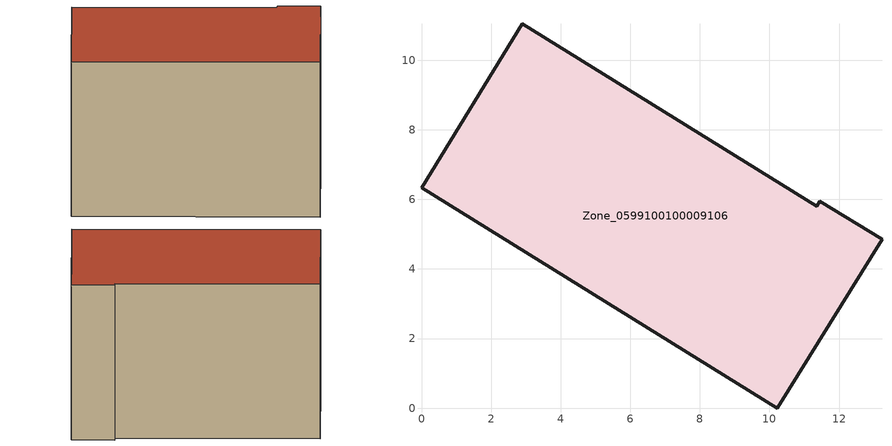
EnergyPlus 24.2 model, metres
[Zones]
Zone_0599100100009106
 floor ground (C_G): 10.23,0 0,6.33 2.9,11.04 11.36,5.8 11.45,5.95 13.23,4.85 z1.66
 wall outside (C_F): 11.45,5.95 11.36,5.8 2.9,11.04 0,6.33 10.23,0 13.23,4.85 11.45,5.95 z1.66:10.17
 roof outside (C_R): 10.23,0 13.23,4.85 11.45,5.95 11.36,5.8 2.9,11.04 0,6.33 z10.17
[BUILDING]
Pand.0599100100009106: North Axis=0; Terrain=City; Loads Convergence Tolerance Value=0.04; Temperature Convergence Tolerance Value=0.4; Solar Distribution=FullExterior; Maximum Number of Warmup Days=25; Minimum Number of Warmup Days=1
[Site:Location]
Rotterdam.The.Hague.AP_ZH_NLD Design_Conditions: Latitude=51.96; Longitude=4.45; Time Zone=1; Elevation=-4.5
[SITE:GROUNDTEMPERATURE:BUILDINGSURFACE]
18, 18, 18, 18, 18, 18, 18, 18, 18, 18, 18, 18
[MATERIAL] Thermal Absorptance=0.9; Solar Absorptance=0.7; Visible Absorptance=0.7
Name | Roughness | Thickness | Conductivity | Density | Specific Heat
G.TI.2015-2018 | MediumSmooth | 0.15 | 0.0428571 | 540 | 1210
F.TI.2015-2018 | Rough | 0.3 | 0.0666667 | 1920 | 840
R.TI.2015-2018 | MediumRough | 0.2 | 0.0333333 | 1500 | 1000
[CONSTRUCTION]
C_G: G.TI.2015-2018
C_F: F.TI.2015-2018
C_R: R.TI.2015-2018
[ZONE]
Zone_0599100100009106: Type=1; Multiplier=1; Ceiling Height=Autocalculate; Volume=Autocalculate; Floor Area=autocalculate; Part of Total Floor Area=Yes
[ZONEINFILTRATION:DESIGNFLOWRATE]
Infil_Zone_0599100100009106: Zone or ZoneList or Space or SpaceList=Zone_0599100100009106; Schedule=AlwaysOn; Design Flow Rate Calculation Method=Flow/Area; Flow Rate per Floor Area=0.0015; Constant Term Coefficient=1; Temperature Term Coefficient=0; Velocity Term Coefficient=0; Velocity Squared Term Coefficient=0
[HVACTEMPLATE:ZONE:IDEALLOADSAIRSYSTEM]
Zone_0599100100009106: Maximum Heating Supply Air Temperature=50; Minimum Cooling Supply Air Temperature=13; Maximum Heating Supply Air Humidity Ratio=0.0156; Minimum Cooling Supply Air Humidity Ratio=0.0077; Heating Limit=NoLimit; Cooling Limit=NoLimit; Dehumidification Control Type=ConstantSensibleHeatRatio; Cooling Sensible Heat Ratio=0.7; Dehumidification Setpoint=60; Humidification Control Type=None; Humidification Setpoint=30; Outdoor Air Method=None; Outdoor Air Flow Rate per Person=0.00944; Outdoor Air Flow Rate per Zone Floor Area=0; Outdoor Air Flow Rate per Zone=0; Demand Controlled Ventilation Type=None; Outdoor Air Economizer Type=NoEconomizer; Heat Recovery Type=None; Sensible Heat Recovery Effectiveness=0.7; Latent Heat Recovery Effectiveness=0.65
[ZONECONTROL:THERMOSTAT]
ThermostatControl_Zone_0599100100009106: Zone or ZoneList=Zone_0599100100009106; Control Type Schedule=DualSetpointControlType; Control 1=Thermostat_Zone_0599100100009106; Temperature Difference Between Cutout And Setpoint=0
[THERMOSTATSETPOINT:DUALSETPOINT]
Thermostat_Zone_0599100100009106: Heating Setpoint Temperature Schedule=HeatingSetpoint_Zone_0599100100009106; Cooling Setpoint Temperature Schedule=CoolingSetpoint_Zone_0599100100009106
[SCHEDULE:COMPACT]
HeatingSetpoint_Zone_0599100100009106: Through: 12/31, For: AllDays, Until: 24:00, 21
CoolingSetpoint_Zone_0599100100009106: Through: 12/31, For: AllDays, Until: 24:00, 24
DualSetpointControlType: Through: 12/31, For: AllDays, Until: 24:00, 4
AlwaysOn: Through: 12/31, For: AllDays, Until: 24:00, 1
